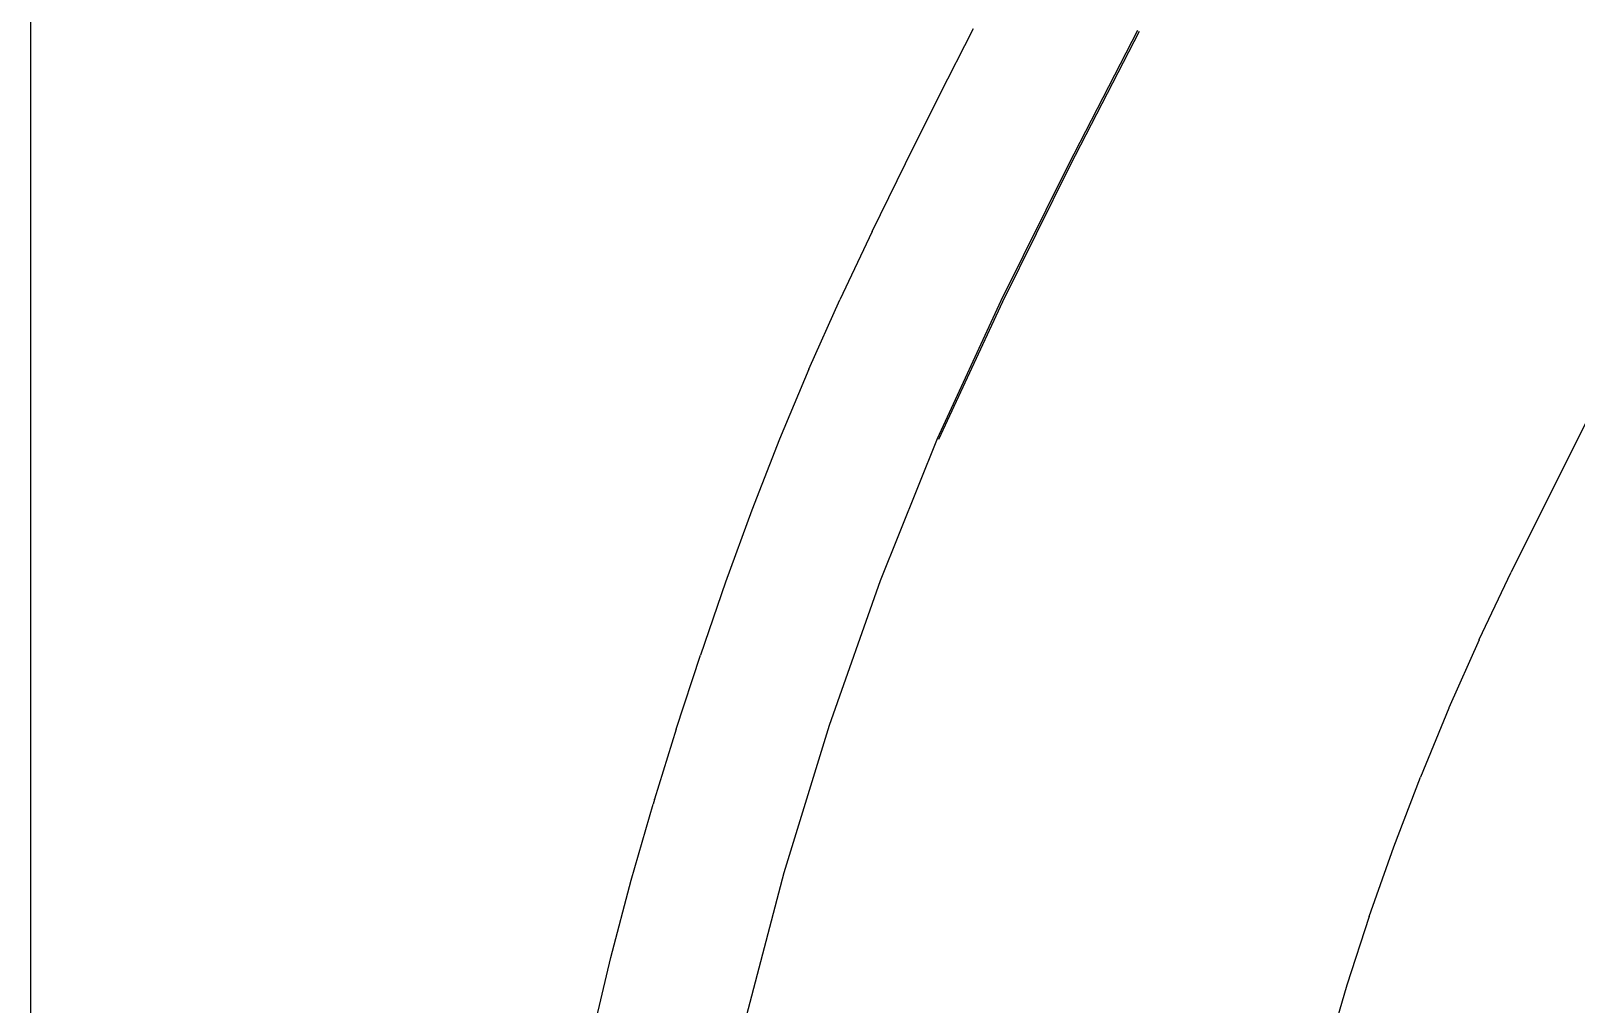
# Model space of a CAD drawing. Header units: millimetres. Extents: x -41292 to 298682, y -22072 to 33155.
# Drawn here: x 30420.8 to 30873.8, y -10098.9 to -9813.7 of the extents above; entities that cross this region are included whole.
import ezdxf

# ---------------------------------------------------------------- set-up
doc = ezdxf.new("R2010")
doc.units = ezdxf.units.MM

# ---------------------------------------------------------------- blocks, each defined once
blk = doc.blocks.new('rmfnasesx')
for p, q in [((57884.05, 3395.29), (57884.05, 6873.29)), ((58150.36, 5679.7), (58160.43, 5699.43)), ((58208.53, 5698.86), (58188.21, 5659.41)), ((58208.99, 5698.61), (58188.67, 5659.16)), ((58140.44, 5659.88), (58150.36, 5679.7)), ((58130.72, 5639.96), (58140.44, 5659.88)), ((58188.21, 5659.41), (58168.48, 5619.61)), ((58188.67, 5659.16), (58168.95, 5619.38)), ((58130.72, 5639.96), (58121.26, 5619.9)), ((58112.17, 5599.62), (58121.26, 5619.9)), ((58168.48, 5619.61), (58149.74, 5579.18)), ((58168.95, 5619.38), (58150.21, 5578.97)), ((58112.17, 5599.62), (58103.59, 5579.07)), ((58347.39, 5598.9), (58318.04, 5540.11)), ((58103.59, 5579.07), (58095.47, 5558.25)), ((58149.74, 5579.18), (58133.03, 5537.59)), ((58095.47, 5558.25), (58087.74, 5537.15)), ((58087.74, 5537.15), (58080.36, 5515.78)), ((58133.03, 5537.59), (58118.14, 5495.15)), ((58308.7, 5520.34), (58318.04, 5540.11)), ((58308.72, 5520.29), (58299.81, 5500.32)), ((58308.72, 5520.29), (58308.7, 5520.34)), ((58073.26, 5494.11), (58080.36, 5515.78)), ((58299.81, 5500.28), (58291.46, 5480.02)), ((58299.81, 5500.32), (58299.81, 5500.28)), ((58073.26, 5494.11), (58066.92, 5473.58)), ((58118.14, 5495.15), (58104.83, 5452.04)), ((58283.67, 5459.6), (58291.46, 5480.02)), ((58066.9, 5473.53), (58066.47, 5472.14)), ((58066.9, 5473.53), (58066.92, 5473.58)), ((58060.07, 5449.83), (58066.47, 5472.14)), ((58276.48, 5439.21), (58283.67, 5459.6)), ((58104.83, 5452.04), (58093.25, 5408.03)), ((58054.09, 5427.15), (58060.07, 5449.83)), ((58276.48, 5439.21), (58269.93, 5419.04)), ((58048.58, 5404.08), (58054.09, 5427.15)), ((58269.93, 5419.04), (58264.04, 5399.22))]:
    blk.add_line(p, q)

msp = doc.modelspace()

# ---------------------------------------------------------------- block references
msp.add_blockref('rmfnasesx', (-27463.27, -15512.43))

doc.saveas('drawing.dxf')
